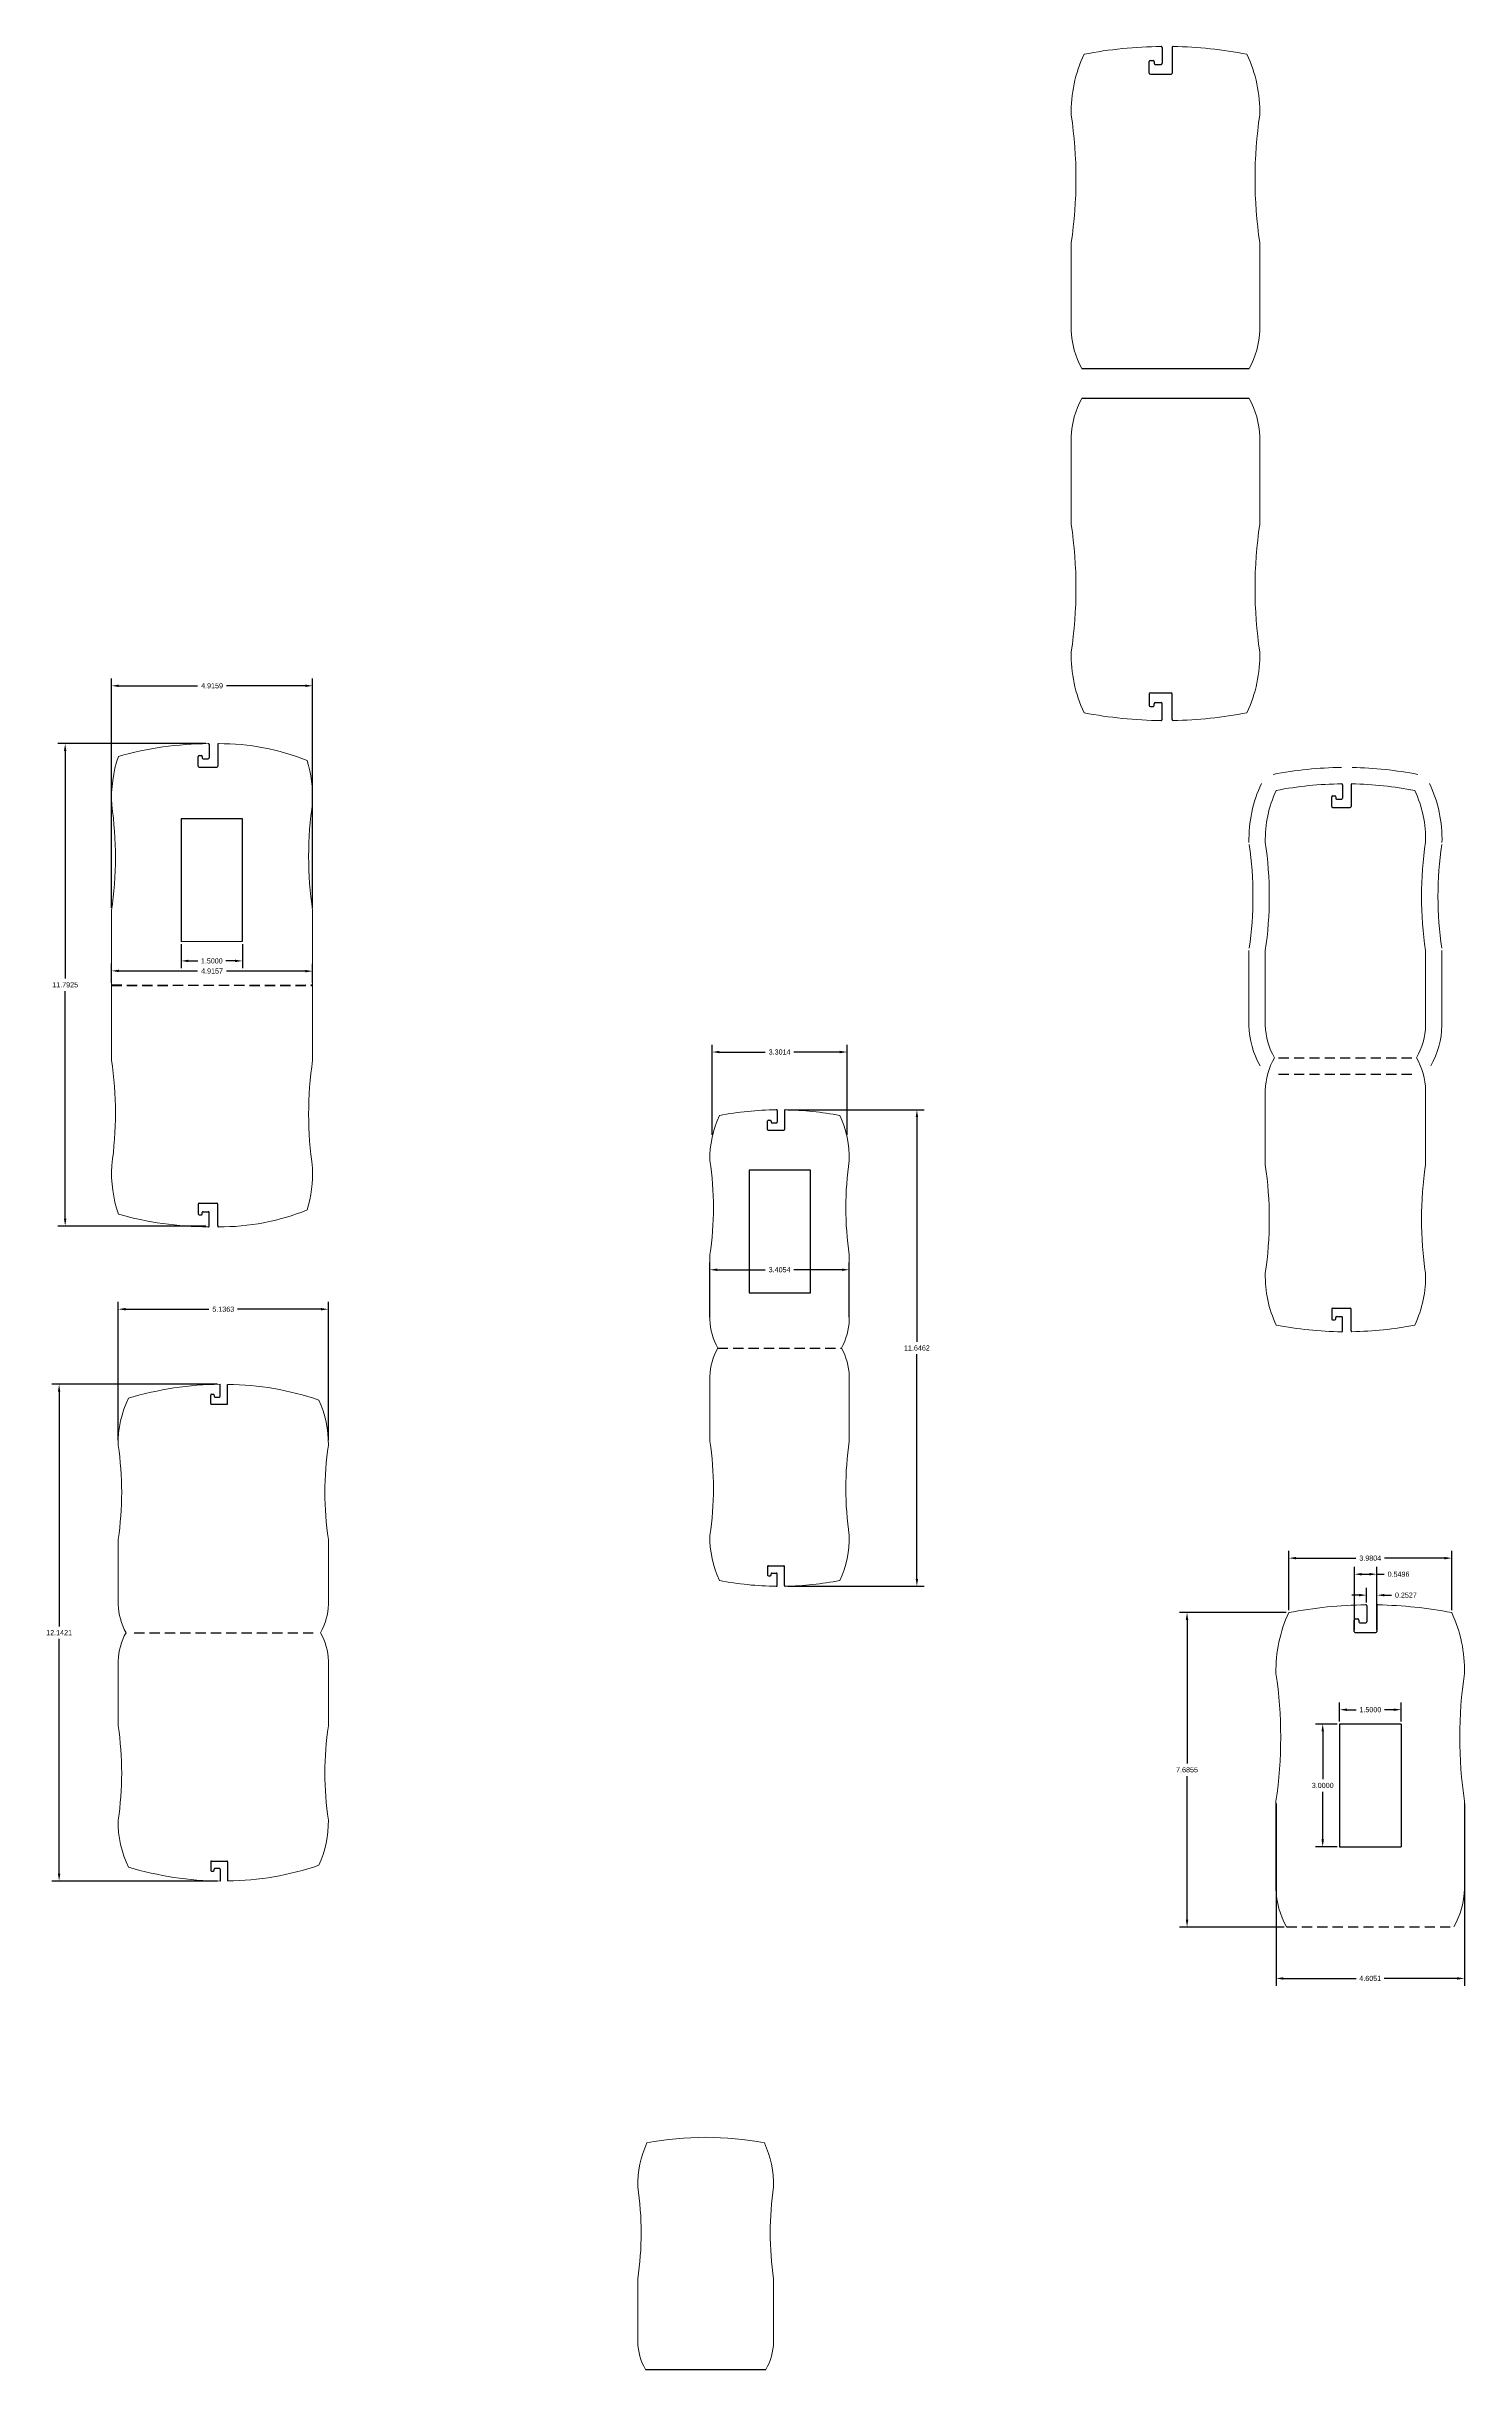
# Model space of a CAD drawing. Header units: inches. Extents: x 5 to 559, y 1 to 314.
# Drawn here: x 254.7 to 289.4, y 241.5 to 298.3 of the extents above; entities that cross this region are included whole.
import ezdxf

# ---------------------------------------------------------------- set-up
doc = ezdxf.new("R2010")
doc.units = ezdxf.units.IN
doc.header["$MEASUREMENT"] = 0
doc.linetypes.add('HIDDEN', pattern=[0.375, 0.25, -0.125])
doc.layers.add('cut', color=1, linetype='Continuous')
doc.layers.add('each', color=1, linetype='HIDDEN')
doc.layers.add('Laser cut', color=1, linetype='Continuous', lineweight=5)
doc.styles.get("Standard").update_dxf_attribs({"font": 'arial.ttf'})
doc.dimstyles.get("Standard").update_dxf_attribs({"dimtxt": 0.125, "dimasz": 0.18, "dimexe": 0.18, "dimexo": 0.0625, "dimgap": 0.09, "dimtad": 0, "dimtih": 1, "dimtoh": 1, "dimdec": 4, "dimzin": 0, "dimdsep": 46, "dimtxsty": 'Standard', "dimcen": 0.09, "dimadec": 0, "dimazin": 0, "dimtfac": 1, "dimtdec": 4, "dimtofl": 0, "dimtmove": 0, "dimatfit": 3, "dimfxl": 1, "dimtolj": 1, "dimtzin": 0, "dimarcsym": 0})

# ---------------------------------------------------------------- blocks, each defined once
blk = doc.blocks.new('*D27')
at = {"color": 0, "lineweight": -2, "transparency": 16777216}
for p, q in [((285.071, 260.086), (285.071, 261.535)), ((285.251, 261.355), (286.712, 261.355)), ((288.871, 261.355), (287.41, 261.355)), ((289.051, 260.086), (289.051, 261.535))]:
    blk.add_line(p, q, dxfattribs=at)
at = {"color": 0, "transparency": 16777216}
for points in [[(285.251, 261.385), (285.251, 261.325), (285.071, 261.355)], [(288.871, 261.385), (288.871, 261.325), (289.051, 261.355)]]:
    blk.add_solid(points, dxfattribs=at)
at = {"layer": 'Defpoints', "color": 0, "transparency": 16777216}
for p in [(289.051, 261.355), (285.071, 260.024), (289.051, 260.024)]:
    blk.add_point(p, dxfattribs=at)
at = {"color": 0, "transparency": 16777216, "insert": (287.061, 261.355), "char_height": 0.125, "attachment_point": 5}
blk.add_mtext('\\A1;3.9804', dxfattribs=at)
blk = doc.blocks.new('*D28')
at = {"color": 0, "lineweight": -2, "transparency": 16777216}
for p, q in [((284.759, 255.356), (284.759, 250.901)), ((289.364, 255.356), (289.364, 250.901)), ((284.939, 251.081), (286.721, 251.081)), ((289.184, 251.081), (287.401, 251.081))]:
    blk.add_line(p, q, dxfattribs=at)
at = {"color": 0, "transparency": 16777216}
for points in [[(284.939, 251.111), (284.939, 251.051), (284.759, 251.081)], [(289.184, 251.111), (289.184, 251.051), (289.364, 251.081)]]:
    blk.add_solid(points, dxfattribs=at)
at = {"layer": 'Defpoints', "color": 0, "transparency": 16777216}
for p in [(284.759, 255.418), (289.364, 255.418), (289.364, 251.081)]:
    blk.add_point(p, dxfattribs=at)
at = {"color": 0, "transparency": 16777216, "insert": (287.061, 251.081), "char_height": 0.125, "attachment_point": 5}
blk.add_mtext('\\A1;4.6051', dxfattribs=at)
blk = doc.blocks.new('*D29')
at = {"color": 0, "lineweight": -2, "transparency": 16777216}
for p, q in [((285.008, 260.024), (282.405, 260.024)), ((282.585, 259.844), (282.585, 256.335)), ((282.585, 252.518), (282.585, 256.027)), ((284.955, 252.338), (282.405, 252.338))]:
    blk.add_line(p, q, dxfattribs=at)
at = {"color": 0, "transparency": 16777216}
for points in [[(282.555, 259.844), (282.615, 259.844), (282.585, 260.024)], [(282.555, 252.518), (282.615, 252.518), (282.585, 252.338)]]:
    blk.add_solid(points, dxfattribs=at)
at = {"layer": 'Defpoints', "color": 0, "transparency": 16777216}
for p in [(285.071, 260.024), (282.585, 252.338), (285.018, 252.338)]:
    blk.add_point(p, dxfattribs=at)
at = {"color": 0, "transparency": 16777216, "insert": (282.585, 256.181), "char_height": 0.125, "attachment_point": 5}
blk.add_mtext('\\A1;7.6855', dxfattribs=at)
blk = doc.blocks.new('*D30')
at = {"color": 0, "lineweight": -2, "transparency": 16777216}
for p, q in [((286.314, 257.361), (286.314, 257.83)), ((287.814, 257.361), (287.814, 257.83)), ((286.494, 257.65), (286.72, 257.65)), ((287.634, 257.65), (287.407, 257.65))]:
    blk.add_line(p, q, dxfattribs=at)
at = {"color": 0, "transparency": 16777216}
for points in [[(286.494, 257.68), (286.494, 257.62), (286.314, 257.65)], [(287.634, 257.68), (287.634, 257.62), (287.814, 257.65)]]:
    blk.add_solid(points, dxfattribs=at)
at = {"layer": 'Defpoints', "color": 0, "transparency": 16777216}
for p in [(286.314, 257.298), (287.814, 257.65), (287.814, 257.298)]:
    blk.add_point(p, dxfattribs=at)
at = {"color": 0, "transparency": 16777216, "insert": (287.064, 257.65), "char_height": 0.125, "attachment_point": 5}
blk.add_mtext('\\A1;1.5000', dxfattribs=at)
blk = doc.blocks.new('*D31')
at = {"color": 0, "lineweight": -2, "transparency": 16777216}
for p, q in [((286.251, 257.298), (285.72, 257.298)), ((285.9, 257.118), (285.9, 255.952)), ((285.9, 254.478), (285.9, 255.644)), ((286.251, 254.298), (285.72, 254.298))]:
    blk.add_line(p, q, dxfattribs=at)
at = {"color": 0, "transparency": 16777216}
for points in [[(285.87, 257.118), (285.93, 257.118), (285.9, 257.298)], [(285.87, 254.478), (285.93, 254.478), (285.9, 254.298)]]:
    blk.add_solid(points, dxfattribs=at)
at = {"layer": 'Defpoints', "color": 0, "transparency": 16777216}
for p in [(286.314, 257.298), (285.9, 254.298), (286.314, 254.298)]:
    blk.add_point(p, dxfattribs=at)
at = {"color": 0, "transparency": 16777216, "insert": (285.9, 255.798), "char_height": 0.125, "attachment_point": 5}
blk.add_mtext('\\A1;3.0000', dxfattribs=at)
blk = doc.blocks.new('*D32')
at = {"color": 0, "lineweight": -2, "transparency": 16777216}
for p, q in [((286.673, 259.606), (286.673, 261.142)), ((286.853, 260.962), (287.043, 260.962)), ((287.223, 259.606), (287.223, 261.142)), ((287.223, 260.962), (287.403, 260.962))]:
    blk.add_line(p, q, dxfattribs=at)
at = {"color": 0, "transparency": 16777216}
for points in [[(286.853, 260.992), (286.853, 260.932), (286.673, 260.962)], [(287.043, 260.992), (287.043, 260.932), (287.223, 260.962)]]:
    blk.add_solid(points, dxfattribs=at)
at = {"layer": 'Defpoints', "color": 0, "transparency": 16777216}
for p in [(287.223, 260.962), (286.673, 259.543), (287.223, 259.543)]:
    blk.add_point(p, dxfattribs=at)
at = {"color": 0, "transparency": 16777216, "insert": (287.752, 260.962), "char_height": 0.125, "attachment_point": 5}
blk.add_mtext('\\A1;0.5496', dxfattribs=at)
blk = doc.blocks.new('*D33')
at = {"color": 0, "lineweight": -2, "transparency": 16777216}
for p, q in [((286.79, 260.45), (286.61, 260.45)), ((286.97, 260.269), (286.97, 260.63)), ((287.223, 260.269), (287.223, 260.63)), ((287.403, 260.45), (287.583, 260.45))]:
    blk.add_line(p, q, dxfattribs=at)
at = {"color": 0, "transparency": 16777216}
for points in [[(286.79, 260.48), (286.79, 260.42), (286.97, 260.45)], [(287.403, 260.48), (287.403, 260.42), (287.223, 260.45)]]:
    blk.add_solid(points, dxfattribs=at)
at = {"layer": 'Defpoints', "color": 0, "transparency": 16777216}
for p in [(286.97, 260.207), (287.223, 260.45), (287.223, 260.207)]:
    blk.add_point(p, dxfattribs=at)
at = {"color": 0, "transparency": 16777216, "insert": (287.932, 260.45), "char_height": 0.125, "attachment_point": 5}
blk.add_mtext('\\A1;0.2527', dxfattribs=at)
blk = doc.blocks.new('*D50')
at = {"layer": 'Defpoints', "color": 0, "lineweight": -2, "transparency": 16777216}
for p, q in [((272.831, 272.315), (276.165, 272.315)), ((275.985, 272.135), (275.985, 266.646)), ((275.985, 260.849), (275.985, 266.338)), ((272.831, 260.669), (276.165, 260.669))]:
    blk.add_line(p, q, dxfattribs=at)
at = {"layer": 'Defpoints', "color": 0, "transparency": 16777216}
for p in [(272.769, 272.315), (272.769, 260.669), (275.985, 260.669)]:
    blk.add_point(p, dxfattribs=at)
for points in [[(275.955, 272.135), (276.015, 272.135), (275.985, 272.315)], [(275.955, 260.849), (276.015, 260.849), (275.985, 260.669)]]:
    blk.add_solid(points, dxfattribs=at)
at = {"layer": 'Defpoints', "color": 0, "transparency": 16777216, "insert": (275.985, 266.492), "char_height": 0.125, "attachment_point": 5}
blk.add_mtext('\\A1;11.6462', dxfattribs=at)
blk = doc.blocks.new('*D51')
at = {"layer": 'Defpoints', "color": 0, "lineweight": -2, "transparency": 16777216}
for p, q in [((270.928, 267.247), (270.928, 268.585)), ((271.108, 268.405), (272.281, 268.405)), ((274.153, 268.405), (272.98, 268.405)), ((274.333, 267.247), (274.333, 268.585))]:
    blk.add_line(p, q, dxfattribs=at)
at = {"layer": 'Defpoints', "color": 0, "transparency": 16777216}
for p in [(274.333, 268.405), (270.928, 267.185), (274.333, 267.185)]:
    blk.add_point(p, dxfattribs=at)
for points in [[(271.108, 268.435), (271.108, 268.375), (270.928, 268.405)], [(274.153, 268.435), (274.153, 268.375), (274.333, 268.405)]]:
    blk.add_solid(points, dxfattribs=at)
at = {"layer": 'Defpoints', "color": 0, "transparency": 16777216, "insert": (272.63, 268.405), "char_height": 0.125, "attachment_point": 5}
blk.add_mtext('\\A1;3.4054', dxfattribs=at)
blk = doc.blocks.new('*D52')
at = {"layer": 'Defpoints', "color": 0, "lineweight": -2, "transparency": 16777216}
for p, q in [((270.98, 271.701), (270.98, 273.907)), ((271.16, 273.727), (272.281, 273.727)), ((274.101, 273.727), (272.98, 273.727)), ((274.281, 271.701), (274.281, 273.907))]:
    blk.add_line(p, q, dxfattribs=at)
at = {"layer": 'Defpoints', "color": 0, "transparency": 16777216}
for p in [(274.281, 273.727), (270.98, 271.639), (274.281, 271.639)]:
    blk.add_point(p, dxfattribs=at)
for points in [[(271.16, 273.757), (271.16, 273.697), (270.98, 273.727)], [(274.101, 273.757), (274.101, 273.697), (274.281, 273.727)]]:
    blk.add_solid(points, dxfattribs=at)
at = {"layer": 'Defpoints', "color": 0, "transparency": 16777216, "insert": (272.63, 273.727), "char_height": 0.125, "attachment_point": 5}
blk.add_mtext('\\A1;3.3014', dxfattribs=at)
blk = doc.blocks.new('*D72')
at = {"color": 0, "lineweight": -2, "transparency": 16777216}
for p, q in [((258.609, 281.266), (254.995, 281.266)), ((255.175, 281.086), (255.175, 275.524)), ((255.175, 269.654), (255.175, 275.216)), ((258.609, 269.474), (254.995, 269.474))]:
    blk.add_line(p, q, dxfattribs=at)
at = {"color": 0, "transparency": 16777216}
for points in [[(255.205, 281.086), (255.145, 281.086), (255.175, 281.266)], [(255.205, 269.654), (255.145, 269.654), (255.175, 269.474)]]:
    blk.add_solid(points, dxfattribs=at)
at = {"layer": 'Defpoints', "color": 0, "transparency": 16777216}
for p in [(258.671, 281.266), (255.175, 269.474), (258.672, 269.474)]:
    blk.add_point(p, dxfattribs=at)
at = {"color": 0, "transparency": 16777216, "insert": (255.175, 275.37), "char_height": 0.125, "attachment_point": 5}
blk.add_mtext('\\A1;11.7925', dxfattribs=at)
blk = doc.blocks.new('*D73')
at = {"color": 0, "lineweight": -2, "transparency": 16777216}
for p, q in [((258.899, 265.604), (254.847, 265.604)), ((255.027, 265.424), (255.027, 259.686)), ((255.027, 253.642), (255.027, 259.38)), ((258.899, 253.462), (254.847, 253.462))]:
    blk.add_line(p, q, dxfattribs=at)
at = {"color": 0, "transparency": 16777216}
for points in [[(254.997, 265.424), (255.057, 265.424), (255.027, 265.604)], [(254.997, 253.642), (255.057, 253.642), (255.027, 253.462)]]:
    blk.add_solid(points, dxfattribs=at)
at = {"layer": 'Defpoints', "color": 0, "transparency": 16777216}
for p in [(258.962, 265.604), (255.027, 253.462), (258.962, 253.462)]:
    blk.add_point(p, dxfattribs=at)
at = {"color": 0, "transparency": 16777216, "insert": (255.027, 259.533), "char_height": 0.125, "attachment_point": 5}
blk.add_mtext('\\A1;12.1421', dxfattribs=at)
blk = doc.blocks.new('*D74')
at = {"color": 0, "lineweight": -2, "transparency": 16777216}
for p, q in [((256.306, 277.251), (256.306, 282.86)), ((261.222, 277.251), (261.222, 282.86)), ((256.486, 282.68), (258.412, 282.68)), ((261.042, 282.68), (259.116, 282.68))]:
    blk.add_line(p, q, dxfattribs=at)
at = {"color": 0, "transparency": 16777216}
for points in [[(256.486, 282.71), (256.486, 282.65), (256.306, 282.68)], [(261.042, 282.71), (261.042, 282.65), (261.222, 282.68)]]:
    blk.add_solid(points, dxfattribs=at)
at = {"layer": 'Defpoints', "color": 0, "transparency": 16777216}
for p in [(261.222, 282.68), (256.306, 277.188), (261.222, 277.188)]:
    blk.add_point(p, dxfattribs=at)
at = {"color": 0, "transparency": 16777216, "insert": (258.764, 282.68), "char_height": 0.125, "attachment_point": 5}
blk.add_mtext('\\A1;4.9159', dxfattribs=at)
blk = doc.blocks.new('*D75')
at = {"color": 0, "lineweight": -2, "transparency": 16777216}
for p, q in [((256.47, 264.236), (256.47, 267.62)), ((261.606, 264.236), (261.606, 267.62)), ((256.65, 267.44), (258.689, 267.44)), ((261.426, 267.44), (259.388, 267.44))]:
    blk.add_line(p, q, dxfattribs=at)
at = {"color": 0, "transparency": 16777216}
for points in [[(256.65, 267.47), (256.65, 267.41), (256.47, 267.44)], [(261.426, 267.47), (261.426, 267.41), (261.606, 267.44)]]:
    blk.add_solid(points, dxfattribs=at)
at = {"layer": 'Defpoints', "color": 0, "transparency": 16777216}
for p in [(261.606, 267.44), (256.47, 264.173), (261.606, 264.173)]:
    blk.add_point(p, dxfattribs=at)
at = {"color": 0, "transparency": 16777216, "insert": (259.038, 267.44), "char_height": 0.125, "attachment_point": 5}
blk.add_mtext('\\A1;5.1363', dxfattribs=at)
blk = doc.blocks.new('*D79')
at = {"color": 0, "lineweight": -2, "transparency": 16777216}
for p, q in [((258.008, 276.366), (258.008, 275.774)), ((259.508, 276.366), (259.508, 275.774)), ((258.188, 275.954), (258.415, 275.954)), ((259.328, 275.954), (259.102, 275.954))]:
    blk.add_line(p, q, dxfattribs=at)
at = {"color": 0, "transparency": 16777216}
for points in [[(258.188, 275.984), (258.188, 275.924), (258.008, 275.954)], [(259.328, 275.984), (259.328, 275.924), (259.508, 275.954)]]:
    blk.add_solid(points, dxfattribs=at)
at = {"layer": 'Defpoints', "color": 0, "transparency": 16777216}
for p in [(258.008, 276.429), (259.508, 276.429), (259.508, 275.954)]:
    blk.add_point(p, dxfattribs=at)
at = {"color": 0, "transparency": 16777216, "insert": (258.758, 275.954), "char_height": 0.125, "attachment_point": 5}
blk.add_mtext('\\A1;1.5000', dxfattribs=at)
blk = doc.blocks.new('*D80')
at = {"color": 0, "lineweight": -2, "transparency": 16777216}
for p, q in [((256.306, 275.422), (256.307, 275.891)), ((256.487, 275.71), (258.412, 275.708)), ((261.042, 275.704), (259.116, 275.707)), ((261.222, 275.415), (261.222, 275.884))]:
    blk.add_line(p, q, dxfattribs=at)
at = {"color": 0, "transparency": 16777216}
for points in [[(256.487, 275.74), (256.486, 275.68), (256.307, 275.711)], [(261.042, 275.734), (261.042, 275.674), (261.222, 275.704)]]:
    blk.add_solid(points, dxfattribs=at)
at = {"layer": 'Defpoints', "color": 0, "transparency": 16777216}
for p in [(261.222, 275.704), (256.306, 275.36), (261.222, 275.353)]:
    blk.add_point(p, dxfattribs=at)
at = {"color": 0, "transparency": 16777216, "insert": (258.764, 275.707), "char_height": 0.125, "attachment_point": 5}
blk.add_mtext('\\A1;4.9157', dxfattribs=at)

msp = doc.modelspace()

# ---------------------------------------------------------------- linework, layer by layer
at = {"layer": 'cut'}
for p, q in [((281.97534, 298.28373), (281.97534, 297.89649)), ((282.22061, 298.28263), (282.22061, 297.65578)), ((281.66366, 297.75011), (281.66366, 297.93734)), ((281.66366, 297.65578), (281.66366, 297.93734)), ((281.68866, 297.96234), (281.75455, 297.96234)), ((281.68866, 297.96234), (281.75455, 297.96234)), ((281.68866, 297.63078), (282.19561, 297.63078)), ((281.77955, 297.93734), (281.77955, 297.89649)), ((281.77955, 297.93734), (281.77955, 297.89649)), ((281.80455, 297.87149), (281.95034, 297.87149)), ((281.80455, 297.87149), (281.95034, 297.87149)), ((281.97534, 298.068), (281.97534, 297.89649)), ((280.01574, 290.4331), (284.10212, 290.4331)), ((284.10212, 289.7059), (280.01574, 289.7059)), ((281.66366, 282.48323), (281.66366, 282.20166)), ((281.66366, 282.38889), (281.66366, 282.20166)), ((281.68866, 282.50823), (282.19561, 282.50823)), ((281.77955, 282.20166), (281.77955, 282.24251)), ((281.77955, 282.20166), (281.77955, 282.24251)), ((281.80455, 282.26751), (281.95034, 282.26751)), ((281.80455, 282.26751), (281.95034, 282.26751)), ((281.97534, 282.071), (281.97534, 282.24251)), ((281.97534, 281.85527), (281.97534, 282.24251)), ((282.22061, 281.85637), (282.22061, 282.48323)), ((281.68866, 282.17666), (281.75455, 282.17666)), ((281.68866, 282.17666), (281.75455, 282.17666)), ((258.6929, 281.24521), (258.6929, 280.91593)), ((258.90146, 281.24427), (258.90146, 280.71124)), ((258.42787, 280.79146), (258.42787, 280.95066)), ((258.42787, 280.71124), (258.42787, 280.95066)), ((258.44912, 280.97192), (258.50515, 280.97192)), ((258.44912, 280.97192), (258.50515, 280.97192)), ((258.44912, 280.68998), (258.8802, 280.68998)), ((258.52641, 280.95066), (258.52641, 280.91593)), ((258.52641, 280.95066), (258.52641, 280.91593)), ((258.54767, 280.89467), (258.67164, 280.89467)), ((258.54767, 280.89467), (258.67164, 280.89467)), ((258.6929, 281.06177), (258.6929, 280.91593)), ((286.14102, 279.98879), (286.19705, 279.98879)), ((286.14102, 279.98879), (286.19705, 279.98879)), ((286.3848, 280.26208), (286.3848, 279.9328)), ((286.3848, 280.07863), (286.3848, 279.9328)), ((286.59336, 280.26114), (286.59336, 279.7281)), ((286.11976, 279.80832), (286.11976, 279.96753)), ((286.11976, 279.7281), (286.11976, 279.96753)), ((286.14102, 279.70685), (286.5721, 279.70685)), ((286.21831, 279.96753), (286.21831, 279.9328)), ((286.21831, 279.96753), (286.21831, 279.9328)), ((286.23956, 279.91154), (286.36354, 279.91154)), ((286.23956, 279.91154), (286.36354, 279.91154)), ((272.33817, 271.90257), (272.33817, 272.04102)), ((272.33817, 271.8328), (272.33817, 272.04102)), ((272.35666, 272.0595), (272.40538, 272.0595)), ((272.35666, 272.0595), (272.40538, 272.0595)), ((272.42387, 272.04102), (272.42387, 272.01081)), ((272.42387, 272.04102), (272.42387, 272.01081)), ((272.56866, 272.29717), (272.56866, 272.01081)), ((272.56866, 272.13764), (272.56866, 272.01081)), ((272.75003, 272.29635), (272.75003, 271.8328)), ((272.35666, 271.81432), (272.73154, 271.81432)), ((272.44235, 271.99233), (272.55017, 271.99233)), ((272.44235, 271.99233), (272.55017, 271.99233)), ((258.42787, 270.00792), (258.42787, 269.7685)), ((258.42787, 269.92771), (258.42787, 269.7685)), ((258.44912, 270.02918), (258.8802, 270.02918)), ((258.44912, 269.74724), (258.50515, 269.74724)), ((258.44912, 269.74724), (258.50515, 269.74724)), ((258.52641, 269.7685), (258.52641, 269.80323)), ((258.52641, 269.7685), (258.52641, 269.80323)), ((258.54767, 269.82449), (258.67164, 269.82449)), ((258.54767, 269.82449), (258.67164, 269.82449)), ((258.6929, 269.65739), (258.6929, 269.80323)), ((258.6929, 269.47395), (258.6929, 269.80323)), ((258.90146, 269.47489), (258.90146, 270.00792)), ((286.11976, 267.44464), (286.11976, 267.20522)), ((286.11976, 267.36442), (286.11976, 267.20522)), ((286.14102, 267.4659), (286.5721, 267.4659)), ((286.14102, 267.18396), (286.19705, 267.18396)), ((286.14102, 267.18396), (286.19705, 267.18396)), ((286.21831, 267.20522), (286.21831, 267.23995)), ((286.21831, 267.20522), (286.21831, 267.23995)), ((286.23956, 267.26121), (286.36354, 267.26121)), ((286.23956, 267.26121), (286.36354, 267.26121)), ((286.3848, 267.09411), (286.3848, 267.23995)), ((286.3848, 266.91067), (286.3848, 267.23995)), ((286.59336, 266.9116), (286.59336, 267.44464)), ((258.73113, 265.20392), (258.73113, 265.34237)), ((258.73113, 265.13416), (258.73113, 265.34237)), ((258.74962, 265.36086), (258.79834, 265.36086)), ((258.74962, 265.36086), (258.79834, 265.36086)), ((258.81683, 265.34237), (258.81683, 265.31217)), ((258.81683, 265.34237), (258.81683, 265.31217)), ((258.83532, 265.29368), (258.94313, 265.29368)), ((258.83532, 265.29368), (258.94313, 265.29368)), ((258.96162, 265.31217), (258.96162, 265.60421)), ((259.14299, 265.13416), (259.14299, 265.60341)), ((258.74962, 265.11567), (259.1245, 265.11567)), ((272.33817, 261.15064), (272.33817, 260.94243)), ((272.33817, 261.08088), (272.33817, 260.94243)), ((272.35666, 261.16912), (272.73154, 261.16912)), ((272.35666, 260.92394), (272.40538, 260.92394)), ((272.35666, 260.92394), (272.40538, 260.92394)), ((272.42387, 260.94243), (272.42387, 260.97263)), ((272.42387, 260.94243), (272.42387, 260.97263)), ((272.44235, 260.99111), (272.55017, 260.99111)), ((272.44235, 260.99111), (272.55017, 260.99111)), ((272.56866, 260.8458), (272.56866, 260.97263)), ((272.56866, 260.68627), (272.56866, 260.97263)), ((272.75003, 260.68709), (272.75003, 261.15064)), ((286.97752, 260.18878), (286.97752, 259.80154)), ((287.22279, 260.18767), (287.22279, 259.56082)), ((286.66584, 259.65516), (286.66584, 259.84238)), ((286.66584, 259.56082), (286.66584, 259.84238)), ((286.69084, 259.86738), (286.75673, 259.86738)), ((286.69084, 259.86738), (286.75673, 259.86738)), ((286.69084, 259.53582), (287.19779, 259.53582)), ((286.78173, 259.84238), (286.78173, 259.80154)), ((286.78173, 259.84238), (286.78173, 259.80154)), ((286.80673, 259.77654), (286.95252, 259.77654)), ((286.80673, 259.77654), (286.95252, 259.77654)), ((286.97752, 259.97305), (286.97752, 259.80154)), ((258.73113, 253.93218), (258.73113, 253.72396)), ((258.73113, 253.86241), (258.73113, 253.72396)), ((258.74962, 253.95066), (259.1245, 253.95066)), ((259.14299, 253.93218), (259.14299, 253.46293)), ((258.74962, 253.70548), (258.79834, 253.70548)), ((258.74962, 253.70548), (258.79834, 253.70548)), ((258.81683, 253.72396), (258.81683, 253.75417)), ((258.81683, 253.72396), (258.81683, 253.75417)), ((258.83532, 253.77265), (258.94313, 253.77265)), ((258.83532, 253.77265), (258.94313, 253.77265)), ((258.96162, 253.75417), (258.96162, 253.46213)), ((269.35214, 241.51999), (272.29725, 241.51999))]:
    msp.add_line(p, q, dxfattribs=at)
for centre, radius, start, end in [((281.95034, 298.28373), 0.025, 0, 90.595038), ((282.24561, 298.28263), 0.025, 88.977018, 180), ((281.68866, 297.93734), 0.025, 90, 180), ((281.68866, 297.93734), 0.025, 90, 180), ((281.68866, 297.65578), 0.025, 180, 270), ((281.75455, 297.93734), 0.025, 0, 90), ((281.75455, 297.93734), 0.025, 0, 90), ((281.80455, 297.89649), 0.025, 180, 270), ((281.80455, 297.89649), 0.025, 180, 270), ((281.95034, 297.89649), 0.025, 270, 0), ((281.95034, 297.89649), 0.025, 270, 0), ((282.19561, 297.65578), 0.025, 270, 0), ((281.68866, 282.48323), 0.025, 90, 180), ((281.80455, 282.24251), 0.025, 90, 180), ((281.80455, 282.24251), 0.025, 90, 180), ((281.95034, 282.24251), 0.025, 360, 90), ((281.95034, 282.24251), 0.025, 360, 90), ((282.19561, 282.48323), 0.025, 0, 90), ((281.68866, 282.20166), 0.025, 180, 270), ((281.68866, 282.20166), 0.025, 180, 270), ((281.75455, 282.20166), 0.025, 270, 0), ((281.75455, 282.20166), 0.025, 270, 0), ((281.95034, 281.85527), 0.025, 269.404962, 360), ((282.24561, 281.85637), 0.025, 180, 271.022982), ((258.67164, 281.24521), 0.02126, 0, 90.595038), ((258.92272, 281.24427), 0.02126, 88.977018, 180), ((258.44912, 280.95066), 0.02126, 90, 180), ((258.44912, 280.95066), 0.02126, 90, 180), ((258.44912, 280.71124), 0.02126, 180, 270), ((258.50515, 280.95066), 0.02126, 0, 90), ((258.50515, 280.95066), 0.02126, 0, 90), ((258.54767, 280.91593), 0.02126, 180, 270), ((258.54767, 280.91593), 0.02126, 180, 270), ((258.67164, 280.91593), 0.02126, 270, 0), ((258.67164, 280.91593), 0.02126, 270, 0), ((258.8802, 280.71124), 0.02126, 270, 0), ((286.14102, 279.96753), 0.02126, 90, 180), ((286.14102, 279.96753), 0.02126, 90, 180), ((286.19705, 279.96753), 0.02126, 0, 90), ((286.19705, 279.96753), 0.02126, 0, 90), ((286.36354, 280.26208), 0.02126, 0, 90.595038), ((286.61462, 280.26114), 0.02126, 88.977018, 180), ((286.14102, 279.7281), 0.02126, 180, 270), ((286.23956, 279.9328), 0.02126, 180, 270), ((286.23956, 279.9328), 0.02126, 180, 270), ((286.36354, 279.9328), 0.02126, 270, 0), ((286.36354, 279.9328), 0.02126, 270, 0), ((286.5721, 279.7281), 0.02126, 270, 0), ((272.35666, 272.04102), 0.01849, 90, 180), ((272.35666, 272.04102), 0.01849, 90, 180), ((272.40538, 272.04102), 0.01849, 0, 90), ((272.40538, 272.04102), 0.01849, 0, 90), ((272.55017, 272.29717), 0.01849, 0, 90.595038), ((272.76851, 272.29635), 0.01849, 88.977018, 180), ((272.35666, 271.8328), 0.01849, 180, 270), ((272.44235, 272.01081), 0.01849, 180, 270), ((272.44235, 272.01081), 0.01849, 180, 270), ((272.55017, 272.01081), 0.01849, 270, 0), ((272.55017, 272.01081), 0.01849, 270, 0), ((272.73154, 271.8328), 0.01849, 270, 0), ((258.44912, 270.00792), 0.02126, 90, 180), ((258.44912, 269.7685), 0.02126, 180, 270), ((258.44912, 269.7685), 0.02126, 180, 270), ((258.50515, 269.7685), 0.02126, 270, 0), ((258.50515, 269.7685), 0.02126, 270, 0), ((258.54767, 269.80323), 0.02126, 90, 180), ((258.54767, 269.80323), 0.02126, 90, 180), ((258.67164, 269.80323), 0.02126, 360, 90), ((258.67164, 269.80323), 0.02126, 360, 90), ((258.8802, 270.00792), 0.02126, 0, 90), ((258.67164, 269.47395), 0.02126, 269.404962, 360), ((258.92272, 269.47489), 0.02126, 180, 271.022982), ((286.14102, 267.44464), 0.02126, 90, 180), ((286.14102, 267.20522), 0.02126, 180, 270), ((286.14102, 267.20522), 0.02126, 180, 270), ((286.19705, 267.20522), 0.02126, 270, 0), ((286.19705, 267.20522), 0.02126, 270, 0), ((286.23956, 267.23995), 0.02126, 90, 180), ((286.23956, 267.23995), 0.02126, 90, 180), ((286.36354, 266.91067), 0.02126, 269.404962, 360), ((286.36354, 267.23995), 0.02126, 360, 90), ((286.36354, 267.23995), 0.02126, 360, 90), ((286.5721, 267.44464), 0.02126, 0, 90), ((286.61462, 266.9116), 0.02126, 180, 271.022982), ((258.74962, 265.34237), 0.01849, 90, 180), ((258.74962, 265.34237), 0.01849, 90, 180), ((258.79834, 265.34237), 0.01849, 0, 90), ((258.79834, 265.34237), 0.01849, 0, 90), ((258.83532, 265.31217), 0.01849, 180, 270), ((258.83532, 265.31217), 0.01849, 180, 270), ((258.94313, 265.31217), 0.01849, 270, 0), ((258.94313, 265.31217), 0.01849, 270, 0), ((258.74962, 265.13416), 0.01849, 180, 270), ((259.1245, 265.13416), 0.01849, 270, 0), ((272.35666, 261.15064), 0.01849, 90, 180), ((272.35666, 260.94243), 0.01849, 180, 270), ((272.35666, 260.94243), 0.01849, 180, 270), ((272.40538, 260.94243), 0.01849, 270, 0), ((272.40538, 260.94243), 0.01849, 270, 0), ((272.44235, 260.97263), 0.01849, 90, 180), ((272.44235, 260.97263), 0.01849, 90, 180), ((272.55017, 260.68627), 0.01849, 269.404962, 360), ((272.55017, 260.97263), 0.01849, 360, 90), ((272.55017, 260.97263), 0.01849, 360, 90), ((272.73154, 261.15064), 0.01849, 0, 90), ((272.76851, 260.68709), 0.01849, 180, 271.022982), ((286.95252, 260.18878), 0.025, 0, 90.595038), ((287.24779, 260.18767), 0.025, 88.977018, 180), ((286.69084, 259.84238), 0.025, 90, 180), ((286.69084, 259.84238), 0.025, 90, 180), ((286.69084, 259.56082), 0.025, 180, 270), ((286.75673, 259.84238), 0.025, 0, 90), ((286.75673, 259.84238), 0.025, 0, 90), ((286.80673, 259.80154), 0.025, 180, 270), ((286.80673, 259.80154), 0.025, 180, 270), ((286.95252, 259.80154), 0.025, 270, 0), ((286.95252, 259.80154), 0.025, 270, 0), ((287.19779, 259.56082), 0.025, 270, 0), ((258.74962, 253.93218), 0.01849, 90, 180), ((259.1245, 253.93218), 0.01849, 0, 90), ((258.74962, 253.72396), 0.01849, 180, 270), ((258.74962, 253.72396), 0.01849, 180, 270), ((258.79834, 253.72396), 0.01849, 270, 0), ((258.79834, 253.72396), 0.01849, 270, 0), ((258.83532, 253.75417), 0.01849, 90, 180), ((258.83532, 253.75417), 0.01849, 90, 180), ((258.94313, 253.75417), 0.01849, 360, 90), ((258.94313, 253.75417), 0.01849, 360, 90)]:
    msp.add_arc(centre, radius, start, end, dxfattribs=at)
at = {"layer": 'Defpoints'}
for p, q in [((259.5083, 279.4289), (258.0083, 279.4289)), ((258.0083, 279.4289), (258.0083, 276.4289)), ((259.5083, 276.43611), (259.5083, 279.4289)), ((258.0083, 276.4289), (259.5083, 276.43611)), ((273.38927, 270.83674), (271.88927, 270.83674)), ((271.88927, 270.83674), (271.88927, 267.83674)), ((273.38927, 267.84395), (273.38927, 270.83674)), ((271.88927, 267.83674), (273.38927, 267.84395)), ((287.81358, 257.29819), (286.31358, 257.29819)), ((286.31358, 257.29819), (286.31358, 254.29819)), ((287.81358, 257.29819), (286.31358, 257.29819)), ((286.31358, 257.29819), (286.31358, 254.29819)), ((287.81358, 257.29819), (287.81358, 254.29819)), ((287.81358, 257.29819), (287.81358, 254.29819)), ((286.31358, 254.29819), (287.81358, 254.29819)), ((286.31358, 254.29819), (287.81358, 254.29819))]:
    msp.add_line(p, q, dxfattribs=at)
at = {"layer": 'each'}
for p, q in [((256.30604, 275.3666), (261.22172, 275.35256)), ((256.30604, 275.35256), (261.22172, 275.3666)), ((284.82374, 273.58637), (288.11057, 273.58637)), ((284.82374, 273.18637), (288.11057, 273.18637)), ((271.11955, 266.49172), (274.14138, 266.49172)), ((271.11955, 266.49172), (274.14138, 266.49172)), ((256.86164, 259.53317), (261.25781, 259.53317)), ((285.01792, 252.33814), (289.1043, 252.33814))]:
    msp.add_line(p, q, dxfattribs=at)
at = {"layer": 'Laser cut'}
for p, q in [((279.7564, 293.51303), (279.7564, 291.37048)), ((284.36147, 293.51303), (284.36147, 291.37048)), ((279.7564, 286.62597), (279.7564, 288.76852)), ((284.36147, 286.62597), (284.36147, 288.76852)), ((256.30604, 277.1885), (256.30604, 273.53066)), ((261.22192, 277.1885), (261.22152, 273.52803)), ((284.09794, 276.20536), (284.09794, 274.38347)), ((284.49794, 276.20536), (284.49794, 274.38347)), ((288.41381, 276.20536), (288.41381, 274.38347)), ((288.81381, 276.20536), (288.81381, 274.38347)), ((284.49794, 270.96738), (284.49794, 272.78928)), ((288.41381, 270.96738), (288.41381, 272.78928)), ((270.92777, 268.7693), (270.92777, 267.1849)), ((274.33316, 268.7693), (274.33316, 267.1849)), ((270.92777, 264.21415), (270.92777, 265.79854)), ((274.33316, 264.21415), (274.33316, 265.79854)), ((256.47077, 261.81074), (256.47077, 260.22635)), ((261.60581, 261.81074), (261.60581, 260.22635)), ((256.47077, 257.25559), (256.47077, 258.83998)), ((261.60581, 257.25559), (261.60581, 258.83998)), ((284.75857, 255.41808), (284.75857, 253.27553)), ((289.36365, 255.41808), (289.36365, 253.27553)), ((269.16523, 243.73975), (269.16523, 242.19558)), ((272.48417, 243.73975), (272.48417, 242.19558))]:
    msp.add_line(p, q, dxfattribs=at)
for centre, radius, start, end in [((282.05893, 287.82827), 10.48103, 90.595038, 100.946177), ((282.05893, 287.82827), 10.48103, 79.053823, 88.977018), ((283.0881, 296.70814), 3.33258, 154.961009, 181.308152), ((281.02976, 296.70814), 3.33258, 358.691848, 25.038991), ((269.24711, 295.07254), 10.62436, 351.559256, 8.440744), ((294.87075, 295.07254), 10.62436, 171.559256, 188.440744), ((281.78619, 291.42749), 2.0306, 181.608905, 209.321287), ((282.33167, 291.42749), 2.0306, 330.678713, 358.391095), ((281.78619, 288.71151), 2.0306, 150.678713, 178.391095), ((282.33167, 288.71151), 2.0306, 1.608905, 29.321287), ((269.24711, 285.06646), 10.62436, 351.559256, 8.440744), ((294.87075, 285.06646), 10.62436, 171.559256, 188.440744), ((283.0881, 283.43086), 3.33258, 178.691848, 205.038991), ((281.02976, 283.43086), 3.33258, 334.961009, 1.308152), ((282.05893, 292.31073), 10.48103, 259.053823, 269.404962), ((282.05893, 292.31073), 10.48103, 271.022982, 280.946177), ((258.7289, 272.98542), 8.28125, 90.39765, 105.797204), ((258.96213, 275.59071), 5.67495, 68.033154, 90.394067), ((259.54785, 279.92721), 3.24033, 161.52763, 182.827954), ((257.88883, 279.90542), 3.33382, 358.691848, 16.524798), ((286.45588, 271.37138), 9.31243, 90.595038, 100.946177), ((286.45588, 271.37138), 9.31243, 79.053823, 88.977018), ((287.33102, 278.92229), 3.23382, 154.961009, 181.308152), ((287.33102, 278.92229), 2.83382, 154.961009, 181.308152), ((286.45588, 271.37138), 8.91243, 90.595038, 100.946177), ((286.45588, 271.37138), 8.91243, 79.053823, 88.977018), ((285.58073, 278.92229), 2.83382, 358.691848, 25.038991), ((285.58073, 278.92229), 3.23382, 358.691848, 25.038991), ((247.61958, 278.49617), 8.78434, 351.438927, 8.320416), ((270.08108, 278.50934), 8.95709, 171.525678, 188.479977), ((275.56148, 277.53148), 9.03432, 351.559256, 8.440744), ((297.35028, 277.53148), 9.03432, 171.559256, 188.440744), ((275.56148, 277.53148), 8.63432, 351.559256, 8.440744), ((297.35028, 277.53148), 8.63432, 171.559256, 188.440744), ((286.22396, 274.43195), 2.1267, 181.608905, 209.321287), ((286.22396, 274.43195), 1.7267, 181.608905, 209.321287), ((286.6878, 274.43195), 1.7267, 330.678713, 358.391095), ((286.6878, 274.43195), 2.1267, 330.678713, 358.391095), ((247.61958, 272.223), 8.78434, 351.679584, 8.561073), ((270.08108, 272.20982), 8.95709, 171.537088, 188.474322), ((286.22396, 272.7408), 1.7267, 150.678713, 178.391095), ((286.6878, 272.7408), 1.7267, 1.608905, 29.321287), ((273.39153, 271.13204), 2.4644, 154.961009, 181.308152), ((272.63047, 264.56548), 7.75059, 90.595038, 100.946177), ((272.63047, 264.56548), 7.75059, 79.053823, 88.977018), ((271.86941, 271.13204), 2.4644, 358.691848, 25.038991), ((259.54785, 270.79196), 3.24033, 177.172046, 198.47237), ((257.88883, 270.81374), 3.33382, 343.475202, 1.308152), ((263.15628, 269.92254), 7.85659, 351.559256, 8.440744), ((282.10465, 269.92254), 7.85659, 171.559256, 188.440744), ((275.56148, 269.64127), 9.03432, 351.559256, 8.440744), ((297.35028, 269.64127), 9.03432, 171.559256, 188.440744), ((258.7289, 277.73374), 8.28125, 254.202796, 269.60235), ((258.96213, 275.12845), 5.67495, 269.605933, 291.966846), ((287.33102, 268.25045), 2.83382, 178.691848, 205.038991), ((285.58073, 268.25045), 2.83382, 334.961009, 1.308152), ((272.42878, 267.22706), 1.5016, 181.608905, 209.321287), ((272.83215, 267.22706), 1.5016, 330.678713, 358.391095), ((286.45588, 275.80136), 8.91243, 259.053823, 269.404962), ((286.45588, 275.80136), 8.91243, 271.022982, 280.946177), ((272.42878, 265.75638), 1.5016, 150.678713, 178.391095), ((272.83215, 265.75638), 1.5016, 1.608905, 29.321287), ((258.93453, 264.17349), 2.4644, 153.648114, 181.308152), ((259.02343, 257.60693), 7.99749, 90.44284, 106.692901), ((259.08737, 258.65116), 6.95243, 70.790795, 89.541622), ((259.14205, 264.17349), 2.4644, 358.691848, 25.038991), ((248.69928, 262.96398), 7.85659, 351.559256, 8.440744), ((269.37729, 262.96398), 7.85659, 171.559256, 188.440744), ((263.15628, 263.0609), 7.85659, 351.559256, 8.440744), ((282.10465, 263.0609), 7.85659, 171.559256, 188.440744), ((273.39153, 261.8514), 2.4644, 178.691848, 205.038991), ((271.86941, 261.8514), 2.4644, 334.961009, 1.308152), ((272.63047, 268.41796), 7.75059, 259.053823, 269.404962), ((272.63047, 268.41796), 7.75059, 271.022982, 280.946177), ((257.97178, 260.26851), 1.5016, 181.608905, 209.321287), ((260.1048, 260.26851), 1.5016, 330.678713, 358.391095), ((287.06111, 249.73331), 10.48103, 90.595038, 100.946177), ((287.06111, 249.73331), 10.48103, 79.053823, 88.977018), ((257.97178, 258.79782), 1.5016, 150.678713, 178.391095), ((260.1048, 258.79782), 1.5016, 1.608905, 29.321287), ((288.09028, 258.61319), 3.33258, 154.961009, 181.308152), ((286.03194, 258.61319), 3.33258, 358.691848, 25.038991), ((274.24929, 256.97759), 10.62436, 351.559256, 8.440744), ((299.87293, 256.97759), 10.62436, 171.559256, 188.440744), ((248.69928, 256.10235), 7.85659, 351.559256, 8.440744), ((269.37729, 256.10235), 7.85659, 171.559256, 188.440744), ((258.93453, 254.89285), 2.4644, 178.691848, 206.351886), ((259.14205, 254.89285), 2.4644, 334.961009, 1.308152), ((259.08737, 260.41517), 6.95243, 270.458378, 289.209205), ((259.02343, 261.45941), 7.99749, 253.307099, 269.55716), ((286.78837, 253.33254), 2.0306, 181.608905, 209.321287), ((287.33385, 253.33254), 2.0306, 330.678713, 358.391095), ((271.56644, 246.0425), 2.40183, 154.961009, 181.308152), ((270.8247, 239.64266), 7.55382, 79.053823, 100.946177), ((270.08296, 246.0425), 2.40183, 358.691848, 25.038991), ((261.59105, 244.86371), 7.65712, 351.559256, 8.440744), ((280.05835, 244.86371), 7.65712, 171.559256, 188.440744), ((270.62813, 242.23667), 1.46348, 181.608905, 209.321287), ((271.02126, 242.23667), 1.46348, 330.678713, 358.391095)]:
    msp.add_arc(centre, radius, start, end, dxfattribs=at)

# ---------------------------------------------------------------- dimensions: what is measured, and where the dimension line sits
for base, p1, p2, picture, middle in [((261.22192, 282.67988), (256.30604, 277.1885), (261.22192, 277.1885), '*D74', (258.76398, 282.67988)), ((259.5083, 275.95447), (258.0083, 276.4289), (259.5083, 276.4289), '*D79', (258.7583, 275.95447)), ((261.60645, 267.44038), (256.47013, 264.17349), (261.60645, 264.17349), '*D75', (259.03829, 267.44038)), ((287.22279, 260.96231), (286.67316, 259.54315), (287.22279, 259.54315), '*D32', (287.75221, 260.96231)), ((287.22279, 260.44987), (286.97011, 260.20655), (287.22279, 260.20655), '*D33', (287.93225, 260.44987)), ((287.81358, 257.64973), (286.31358, 257.29819), (287.81358, 257.29819), '*D30', (287.06358, 257.64973)), ((289.36365, 251.08065), (284.75857, 255.41808), (289.36365, 255.41808), '*D28', (287.06111, 251.08065))]:
    dim = msp.add_linear_dim(base=base, p1=p1, p2=p2, dimstyle='Standard')
    dim.commit()
    dim.dimension.update_dxf_attribs({"geometry": picture, "text_midpoint": middle})
for p1, p2, distance, picture, middle in [((258.67142, 281.26647), (258.67164, 269.47395), -3.49677, '*D72', (255.17477, 275.37014)), ((256.30604, 275.35958), (261.22172, 275.35256), 0.35098, '*D80', (258.76438, 275.70705))]:
    dim = msp.add_aligned_dim(p1=p1, p2=p2, distance=distance, dimstyle='Standard')
    dim.commit()
    dim.dimension.update_dxf_attribs({"geometry": picture, "text_midpoint": middle})
for base, p1, p2, picture, middle in [((255.02659, 253.46213), (258.96162, 265.60421), (258.96162, 253.46213), '*D73', (255.02659, 259.53317)), ((282.58453, 252.33814), (285.0709, 260.02365), (285.01792, 252.33814), '*D29', (282.58453, 256.1809)), ((285.90018, 254.29819), (286.31358, 257.29819), (286.31358, 254.29819), '*D31', (285.90018, 255.79819))]:
    dim = msp.add_linear_dim(base=base, p1=p1, p2=p2, angle=90, dimstyle='Standard')
    dim.commit()
    dim.dimension.update_dxf_attribs({"geometry": picture, "text_midpoint": middle})
dim = msp.add_linear_dim(base=(289.05132, 261.35468), p1=(285.0709, 260.02365), p2=(289.05132, 260.02365), dimstyle='Standard')
dim.commit()
dim.dimension.update_dxf_attribs({"geometry": '*D27', "text_midpoint": (287.06111, 261.35468), "dimtype": 160})
at = {"layer": 'Defpoints'}
for base, p1, p2, picture, middle in [((274.28115, 273.72655), (270.97978, 271.63875), (274.28115, 271.63875), '*D52', (272.63047, 273.72655)), ((274.33316, 268.40482), (270.92777, 267.1849), (274.33316, 267.1849), '*D51', (272.63047, 268.40482))]:
    dim = msp.add_linear_dim(base=base, p1=p1, p2=p2, dimstyle='Standard', dxfattribs=at)
    dim.commit()
    dim.dimension.update_dxf_attribs({"geometry": picture, "text_midpoint": middle})
dim = msp.add_linear_dim(base=(275.98493, 260.6686), p1=(272.76884, 272.31484), p2=(272.76884, 260.6686), angle=90, dimstyle='Standard', dxfattribs=at)
dim.commit()
dim.dimension.update_dxf_attribs({"geometry": '*D50', "text_midpoint": (275.98493, 266.49172)})

doc.saveas('drawing.dxf')
